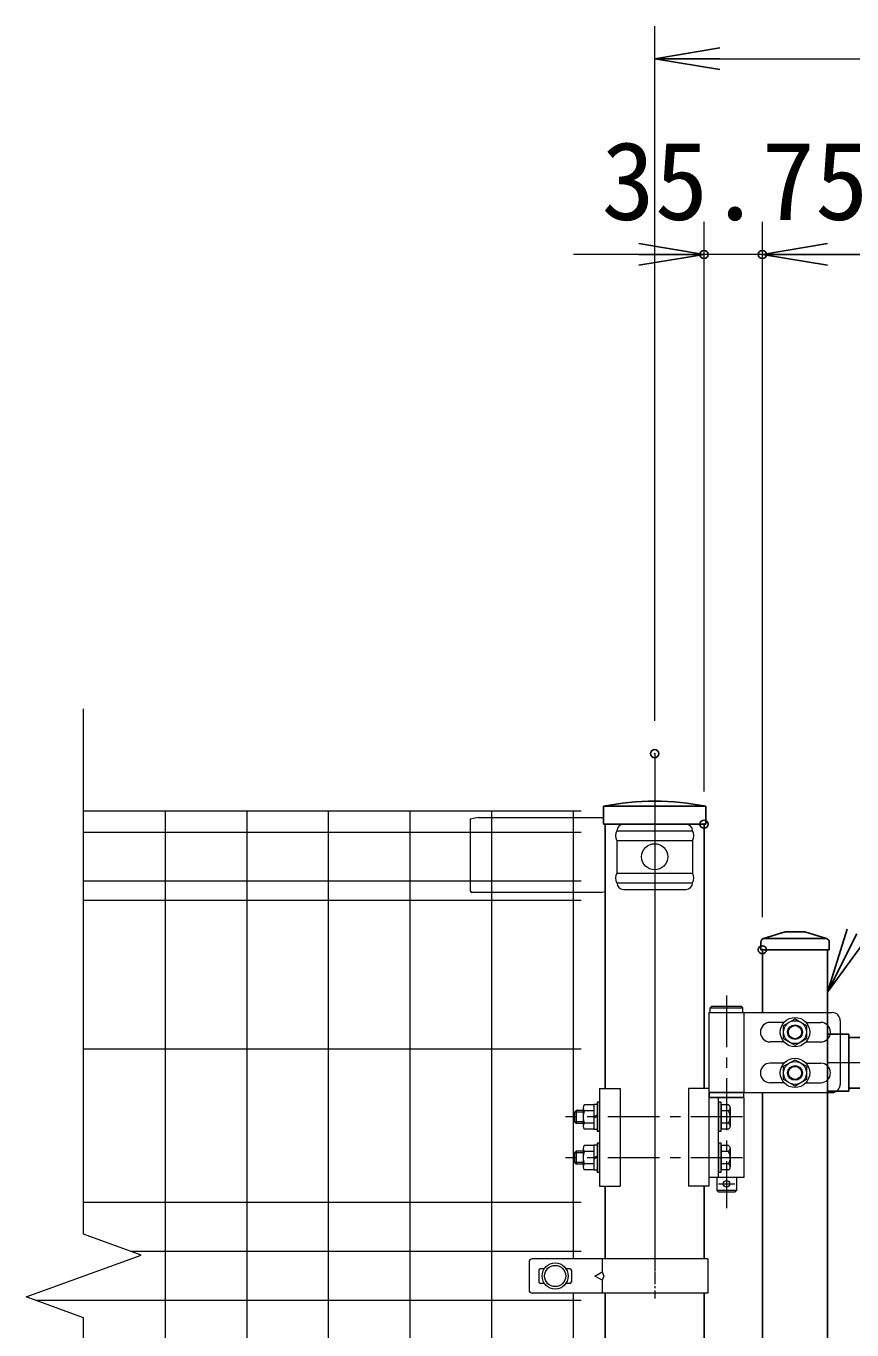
# Model space of a CAD drawing. Units: millimetres, scale not verified. Extents: x -4200 to 4200, y -2970 to 2970.
# Drawn here: x -207 to 299, y 329 to 1128 of the extents above; entities that cross this region are included whole.
import ezdxf
from ezdxf.enums import TextEntityAlignment as Align

# ---------------------------------------------------------------- set-up
doc = ezdxf.new("R2010")
doc.units = ezdxf.units.MM
doc.header["$LTSCALE"] = 10
doc.header["$PDMODE"] = 32
doc.header["$PDSIZE"] = 5
doc.linetypes.add('USER1', pattern=[50.8, 31.75, -6.35, 6.35, -6.35])
doc.linetypes.add('USER2', pattern=[1.125, 0.75, -0.125, 0.125, -0.125])
for name, color, linetype, lineweight in [('0-0_D-STR-TXT', 7, 'Continuous', 13), ('0-2_D-STR-DIM', 7, 'Continuous', 13), ('0-4_Defpoints', 6, 'Continuous', 25), ('0-6_D-STR1', 1, 'Continuous', 25), ('0-7_D-BMK', 2, 'USER1', 13), ('0-8_D-STR3', 3, 'Continuous', 13), ('0-B_D-STR2', 7, 'Continuous', 13)]:
    doc.layers.add(name, color=color, linetype=linetype, lineweight=lineweight)
doc.layers.add('0-3_0', color=7, linetype='Continuous')
doc.styles.add('ＭＳ ゴシック', font='')
doc.styles.get('ＭＳ ゴシック').set_extended_font_data('MS Gothic')

# ---------------------------------------------------------------- blocks, each defined once
blk = doc.blocks.new('_Open')
at = {"layer": '0-3_0'}
blk.add_line((-10, 1.667), (0, 0), dxfattribs=at)
blk.add_lwpolyline([(-10, -1.667), (0, 0), (-10, 0)], dxfattribs=at)
blk = doc.blocks.new('U40')
at = {"layer": '0-6_D-STR1'}
for p, q in [((90, 5196), (90, 5150)), ((106.9, 5218.9), (240, 5260)), ((489.6, 5220), (114, 5220)), ((360, 5260), (240, 5260)), ((493.1, 5218.9), (360, 5260)), ((510, 5196), (510, 5150)), ((510, 5150), (90, 5150)), ((100, 5150), (100, 4765)), ((500, 5150), (500, 300)), ((500, 4632.5), (630, 4632.5)), ((630, 4632.5), (630, 4282.5)), ((8810, 4612.5), (630, 4612.5)), ((100, 4275), (100, 2650)), ((500, 4282.5), (630, 4282.5)), ((8810, 4302.5), (630, 4302.5))]:
    blk.add_line(p, q, dxfattribs=at)
for centre, start, end in [((114, 5196), 90, 180), ((486, 5196), 0, 72.84994)]:
    blk.add_arc(centre, 24, start, end, dxfattribs=at)
at = {"layer": '0-7_D-BMK'}
for p, q in [((-119.5, 4870.4), (-119.5, 3565.6)), ((8940, 4457.5), (500, 4457.5)), ((-21.5, 4125), (-1107.5, 4125)), ((-21.5, 3875), (-1107.5, 3875)), ((-169.5, 3715), (-69.5, 3715))]:
    blk.add_line(p, q, dxfattribs=at)
at = {"layer": '0-8_D-STR3'}
for p, q in [((-209.5, 4805), (-219.5, 4795)), ((-209.5, 4805), (-29.5, 4805)), ((-29.5, 4805), (-19.5, 4795)), ((-228, 4765), (-228, 3700)), ((-228, 4765), (-11, 4765)), ((-228, 4765), (-11, 4765)), ((-219.5, 4795), (-19.5, 4795)), ((-219.5, 4765), (-219.5, 4795)), ((-219.5, 4765), (-19.5, 4765)), ((-19.5, 4765), (-19.5, 4795)), ((-11, 4275), (-11, 4765)), ((-11, 4765), (527.6, 4765)), ((232.9, 4705), (147.6, 4705)), ((367.1, 4705), (457.6, 4705)), ((577.6, 4715), (577.6, 4325)), ((232.9, 4585), (147.6, 4585)), ((367.1, 4585), (457.6, 4585)), ((232.9, 4455), (147.6, 4455)), ((367.1, 4455), (457.6, 4455)), ((232.9, 4335), (147.6, 4335)), ((367.1, 4335), (457.6, 4335)), ((-897.2, 4300), (-897.2, 3700)), ((-897.2, 4300), (-772.2, 4300)), ((-772.2, 4300), (-772.2, 3700)), ((-353, 4300), (-353, 3700)), ((-228, 4300), (-353, 4300)), ((-228, 4275), (-11, 4275)), ((-228, 4275), (-11, 4275)), ((-11, 4245), (-228, 4245)), ((-14.5, 4275), (-224.5, 4275)), ((-224.5, 4245), (-224.5, 4275)), ((-224.5, 4245), (-14.5, 4245)), ((-168, 3755), (-168, 4245)), ((-14.5, 4245), (-14.5, 4275)), ((-11, 4275), (527.6, 4275)), ((-11, 3755), (-11, 4245)), ((-1042, 4165), (-1052, 4155)), ((-998.2, 4165), (-1042, 4165)), ((-998.2, 4182.8), (-998.2, 4067.3)), ((-933.2, 4200), (-991.2, 4200)), ((-933.2, 4162.5), (-991.2, 4162.5)), ((-933.2, 4200), (-933.2, 4050)), ((-897.2, 4215), (-913.2, 4215)), ((-913.2, 4215), (-913.2, 4035)), ((-913.2, 4202), (-913.2, 4048)), ((-897.2, 4035), (-897.2, 4215)), ((-152, 4035), (-152, 4215)), ((-107.8, 4200), (-152, 4200)), ((-152, 4200), (-152, 4050)), ((-107.8, 4162.6), (-152, 4162.6)), ((-97, 4181.3), (-97, 4068.7)), ((-998.2, 4095), (-1052, 4095)), ((-998.2, 4085), (-1042, 4085)), ((-933.2, 4087.5), (-991.2, 4087.5)), ((-913.2, 4135.7), (-933.2, 4124.1)), ((-913.2, 4128.8), (-933.2, 4117.2)), ((-107.8, 4087.4), (-152, 4087.4)), ((-933.2, 4050), (-991.2, 4050)), ((-913.2, 4048), (-933.2, 4048)), ((-897.2, 4035), (-913.2, 4035)), ((-152, 4035), (-168, 4035)), ((-107.8, 4050), (-152, 4050)), ((-998.2, 3932.8), (-998.2, 3817.3)), ((-933.2, 3950), (-991.2, 3950)), ((-933.2, 3950), (-933.2, 3800)), ((-897.2, 3965), (-913.2, 3965)), ((-913.2, 3965), (-913.2, 3785)), ((-913.2, 3952), (-913.2, 3798)), ((-897.2, 3785), (-897.2, 3965)), ((-152, 3785), (-152, 3965)), ((-107.8, 3950), (-152, 3950)), ((-152, 3950), (-152, 3800)), ((-97, 3931.3), (-97, 3818.7)), ((-1042, 3915), (-1052, 3905)), ((-998.2, 3845), (-1052, 3845)), ((-998.2, 3915), (-1042, 3915)), ((-933.2, 3912.5), (-991.2, 3912.5)), ((-933.2, 3837.5), (-991.2, 3837.5)), ((-913.2, 3885.7), (-933.2, 3874.1)), ((-913.2, 3878.8), (-933.2, 3867.2)), ((-107.8, 3912.6), (-152, 3912.6)), ((-107.8, 3837.4), (-152, 3837.4)), ((-998.2, 3835), (-1042, 3835)), ((-933.2, 3800), (-991.2, 3800)), ((-913.2, 3798), (-933.2, 3798)), ((-897.2, 3785), (-913.2, 3785)), ((-152, 3785), (-168, 3785)), ((-107.8, 3800), (-152, 3800)), ((-897.2, 3700), (-772.2, 3700)), ((-228, 3700), (-353, 3700)), ((-228, 3755), (-11, 3755)), ((-179.5, 3755), (-179.5, 3675)), ((-59.5, 3755), (-59.5, 3675)), ((-59.5, 3675), (-179.5, 3675)), ((-169.5, 3665), (-179.5, 3675)), ((-69.5, 3665), (-169.5, 3665)), ((-59.5, 3675), (-69.5, 3665))]:
    blk.add_line(p, q, dxfattribs=at)
for points in [[(300, 4726), (370.2, 4685.5), (370.2, 4604.5), (300, 4564), (229.9, 4604.5), (229.9, 4685.5)], [(300, 4476), (370.2, 4435.5), (370.2, 4354.5), (300, 4314), (229.9, 4354.5), (229.9, 4435.5)]]:
    blk.add_lwpolyline(points, close=True, dxfattribs=at)
for points in [[(-1042, 4165), (-1042, 4085), (-1052, 4095)], [(-913.2, 4202), (-933.2, 4202), (-933.2, 4048)], [(-152, 4215), (-168, 4215), (-168, 4035)], [(-998.2, 4155), (-1052, 4155), (-1052, 4095)], [(-913.2, 3952), (-933.2, 3952), (-933.2, 3798)], [(-152, 3965), (-168, 3965), (-168, 3785)], [(-1042, 3915), (-1042, 3835), (-1052, 3845)], [(-998.2, 3905), (-1052, 3905), (-1052, 3845)]]:
    blk.add_lwpolyline(points, dxfattribs=at)
for centre, radius in [((300, 4645), 90), ((300, 4645), 90), ((300, 4645), 70.3), ((300, 4645), 45), ((300, 4645), 40), ((300, 4645), 40), ((300, 4395), 90), ((300, 4395), 90), ((300, 4395), 70.3), ((300, 4395), 45), ((300, 4395), 40), ((300, 4395), 40), ((-119.5, 3715), 20)]:
    blk.add_circle(centre, radius, dxfattribs=at)
for centre, radius, start, end in [((527.6, 4715), 50, 0, 90), ((147.6, 4645), 60, 90, 270), ((457.6, 4645), 60, 270, 90), ((147.6, 4395), 60, 90, 270), ((457.6, 4395), 60, 270, 90), ((527.6, 4325), 50, 270, 0), ((-969.8, 4181.3), 28.5, 138.83491, 221.16509), ((-894.3, 4125), 104, 158.85295, 201.14705), ((-118.6, 4181.3), 21.6, 300, 60), ((-167.8, 4125), 70.8, 327.93138, 32.06862), ((-969.7, 4068.8), 28.5, 138.86505, 221.13495), ((-118.6, 4068.7), 21.6, 300, 60), ((-969.8, 3931.3), 28.5, 138.83491, 221.16509), ((-118.6, 3931.3), 21.6, 300, 60), ((-894.3, 3875), 104, 158.85295, 201.14705), ((-969.7, 3818.8), 28.5, 138.86505, 221.13495), ((-167.8, 3875), 70.8, 327.93138, 32.06862), ((-118.6, 3818.7), 21.6, 300, 60)]:
    blk.add_arc(centre, radius, start, end, dxfattribs=at)

msp = doc.modelspace()

# ---------------------------------------------------------------- linework, layer by layer
at = {"layer": '0-2_D-STR-DIM'}
for p, q in [((178.25, 702.33), (178.25, 1128.33)), ((218.25, 1108.33), (2138.25, 1108.33)), ((208.5, 659.09), (208.5, 1008.33)), ((244.25, 582.09), (244.25, 1008.33)), ((244.25, 582.09), (244.25, 1008.33)), ((168.5, 988.33), (128.5, 988.33)), ((244.25, 988.33), (208.5, 988.33)), ((1128.26, 988.33), (284.25, 988.33)), ((284.25, 988.33), (324.25, 988.33))]:
    msp.add_line(p, q, dxfattribs=at)
at = {"layer": '0-4_Defpoints'}
for p in [(208.5, 988.33), (244.25, 988.33), (178.25, 682.33), (208.5, 639.09), (244.25, 562.09)]:
    msp.add_point(p, dxfattribs=at)
at = {"layer": '0-6_D-STR1'}
for p, q in [((209.7, 650.09), (146.8, 650.09)), ((209.7, 650.09), (146.8, 650.09)), ((146.8, 650.09), (146.8, 639.09)), ((209.7, 639.09), (209.7, 650.09)), ((209.7, 639.09), (209.7, 650.09)), ((209.7, 639.09), (146.8, 639.09)), ((148, 639.09), (148, 477.09)), ((208.5, 639.09), (208.5, 477.09)), ((148, 417.09), (148, 372.59)), ((208.5, 417.09), (208.5, 372.59)), ((148, 351.59), (148, 265.59)), ((208.5, 351.59), (208.5, 265.59))]:
    msp.add_line(p, q, dxfattribs=at)
msp.add_arc((178.25, 490.66), 162.5, 78.84081, 101.15919, dxfattribs=at)
msp.add_arc((178.25, 490.66), 162.5, 78.84081, 101.15919, dxfattribs=at)
at = {"layer": '0-7_D-BMK'}
msp.add_line((178.25, 682.33), (178.25, -163.48), dxfattribs=at)
at = {"layer": '0-8_D-STR3'}
for p, q in [((70.25, 643.09), (65.25, 642.09)), ((65.25, 642.09), (65.25, 598.28)), ((70.25, 643.09), (146.13, 643.09)), ((146.13, 643.09), (146.8, 642.76)), ((155.05, 635.09), (201.46, 635.09)), ((159.05, 639.09), (197.46, 639.09)), ((155.05, 629.09), (155.05, 609.09)), ((155.05, 629.09), (201.46, 629.09)), ((201.46, 629.09), (201.46, 609.09)), ((155.05, 609.09), (201.46, 609.09)), ((155.05, 603.09), (201.46, 603.09)), ((146.05, 597.28), (66.25, 597.28)), ((148, 597.69), (146.05, 597.28)), ((159.05, 599.09), (197.46, 599.09)), ((101.25, 370.59), (101.25, 353.59)), ((210.8, 372.59), (103.25, 372.59)), ((146.1, 372.59), (146.1, 364.59)), ((210.8, 372.59), (210.8, 351.59)), ((107.25, 365.59), (107.25, 358.59)), ((110.64, 366.59), (108.25, 366.59)), ((126.25, 366.59), (123.87, 366.59)), ((127.25, 365.59), (127.25, 358.59)), ((110.64, 357.59), (108.25, 357.59)), ((126.25, 357.59), (123.87, 357.59)), ((146.1, 359.59), (146.1, 351.59)), ((210.8, 351.59), (103.25, 351.59))]:
    msp.add_line(p, q, dxfattribs=at)
at = {"layer": '0-8_D-STR3', "linetype": 'USER2'}
msp.add_line((178.25, 375.8), (178.25, 348.39), dxfattribs=at)
at = {"layer": '0-8_D-STR3'}
msp.add_lwpolyline([(141.52, 362.09), (146.1, 364.59), (147.07, 362.09), (146.1, 359.59)], close=True, dxfattribs=at)
for centre, radius in [((178.25, 619.09), 8), ((117.25, 362.09), 8), ((117.25, 362.09), 6.5)]:
    msp.add_circle(centre, radius, dxfattribs=at)
for centre, radius, start, end in [((160.3, 632.09), 6.05, 150.26731, 209.73269), ((159.05, 635.09), 4, 90, 180), ((197.46, 635.09), 4, 0, 90), ((196.21, 632.09), 6.05, 330.26731, 29.73269), ((160.33, 606.09), 6.07, 150.37394, 209.62606), ((196.18, 606.09), 6.07, 330.37394, 29.62606), ((159.05, 603.09), 4, 180, 270), ((197.46, 603.09), 4, 270, 0), ((66.25, 598.28), 1, 180, 270), ((103.25, 370.59), 2, 90, 180), ((108.25, 365.59), 1, 90, 180), ((126.25, 365.59), 1, 0, 90), ((103.25, 353.59), 2, 180, 270), ((108.25, 358.59), 1, 180, 270), ((126.25, 358.59), 1, 270, 0)]:
    msp.add_arc(centre, radius, start, end, dxfattribs=at)
at = {"layer": '0-B_D-STR2'}
for p, q in [((-171.75, 387.75), (-171.75, 709.7)), ((133.25, 647.09), (-171.75, 647.09)), ((-121.75, 647.09), (-121.75, 77.09)), ((-71.75, 647.09), (-71.75, 77.09)), ((-21.75, 647.09), (-21.75, 77.09)), ((28.25, 647.09), (28.25, 77.09)), ((78.25, 647.09), (78.25, 77.09)), ((128.25, 647.09), (128.25, 372.59)), ((133.25, 633.99), (-171.75, 633.99)), ((133.25, 604.19), (-171.75, 604.19)), ((133.25, 592.34), (-171.75, 592.34)), ((133.25, 501.09), (-171.75, 501.09)), ((133.25, 407.09), (-171.75, 407.09)), ((-136.51, 374.92), (-171.75, 387.75)), ((133.25, 377.09), (-142.48, 377.09)), ((-206.98, 349.27), (-136.51, 374.92)), ((-171.75, 336.44), (-206.98, 349.27)), ((133.25, 347.09), (-201.01, 347.09)), ((128.25, 351.59), (128.25, 77.09)), ((-171.75, -87.73), (-171.75, 336.44))]:
    msp.add_line(p, q, dxfattribs=at)

# ---------------------------------------------------------------- block references
at = {"layer": '0-0_D-STR-TXT', "xscale": 4, "yscale": 4, "rotation": 243.34991}
msp.add_blockref('_Open', (284.25, 536.03), dxfattribs=at)
at = {"layer": '0-2_D-STR-DIM', "xscale": 4, "yscale": 4, "rotation": 180}
for p in [(178.25, 1108.33), (244.25, 988.33), (244.25, 988.33)]:
    msp.add_blockref('_Open', p, dxfattribs=at)
at = {"layer": '0-2_D-STR-DIM'}
for name, p, xscale, yscale in [('_Open', (208.5, 988.33), 4, 4), ('U40', (234.25, 47.09), 0.1, 0.1)]:
    msp.add_blockref(name, p, dxfattribs=dict(at, xscale=xscale, yscale=yscale))

# ---------------------------------------------------------------- texts
at = {"layer": '0-2_D-STR-DIM', "style": 'ＭＳ ゴシック'}
msp.add_text('35.75', height=48.09, dxfattribs=at).set_placement((145.65, 995.08), align=Align.BOTTOM_LEFT)

doc.saveas('drawing.dxf')
